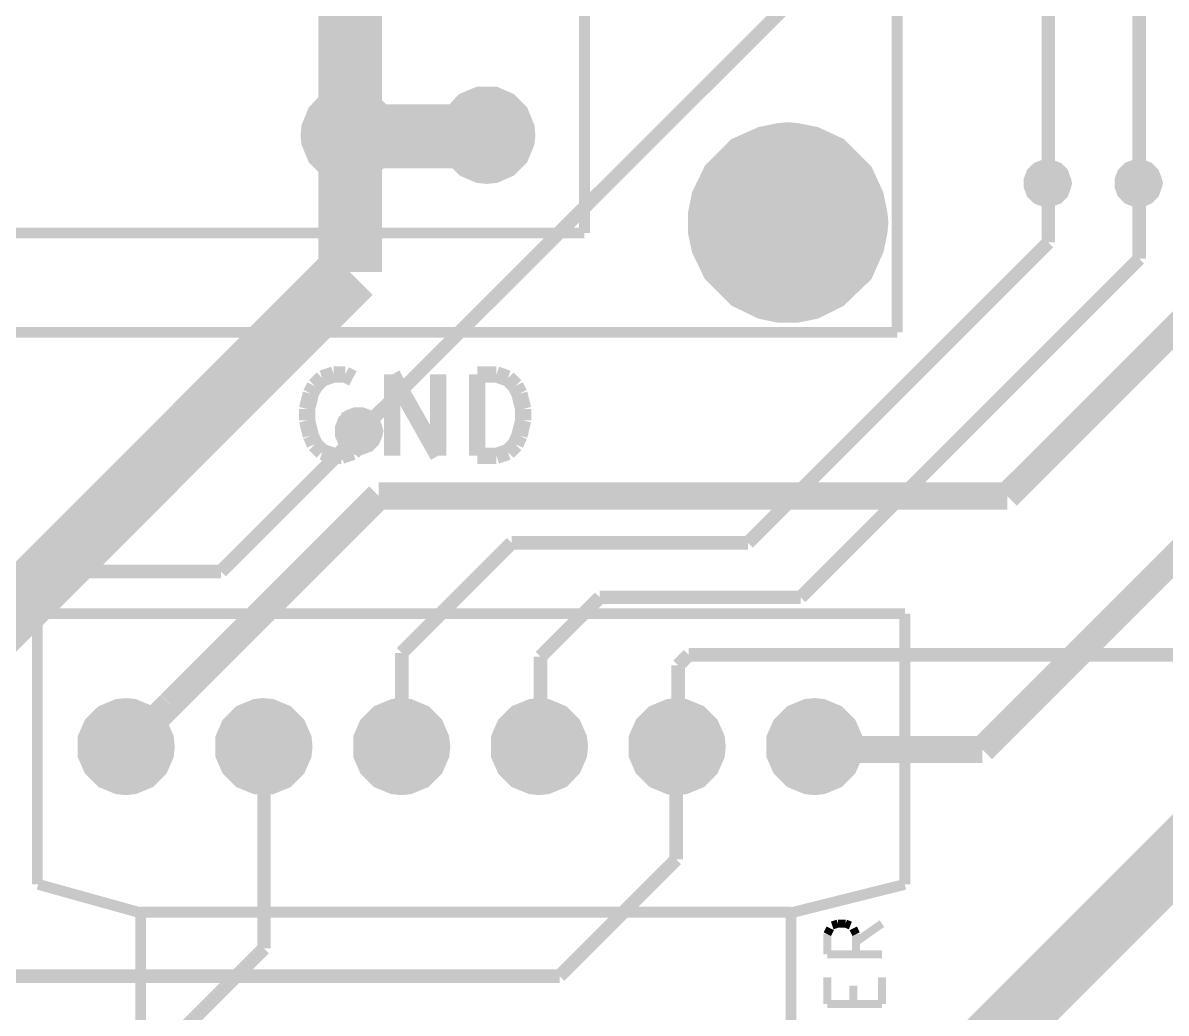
# Model space of a CAD drawing. Header units: millimetres. Extents: x 10 to 287, y 10 to 200.
# Drawn here: x 93.34 to 114.43, y 78.41 to 96.67 of the extents above; entities that cross this region are included whole.
import ezdxf

# ---------------------------------------------------------------- set-up
doc = ezdxf.new("R2010")
doc.units = ezdxf.units.MM
doc.layers.add('H', color=7, linetype='Continuous')
doc.layers.add('P', color=7, linetype='Continuous')

msp = doc.modelspace()

# ---------------------------------------------------------------- hatches: boundary and pattern name
at = {"layer": 'H', "linetype": 'Continuous'}
for points in [[(99.378, 93.768), (99.201, 93.768), (98.901, 93.909), (98.672, 94.121), (98.548, 94.421), (98.531, 94.597), (98.548, 94.756), (98.672, 95.056), (98.901, 95.285), (99.201, 95.409), (99.36, 95.426), (99.536, 95.409), (99.836, 95.285), (100.065, 95.056), (100.189, 94.756), (100.189, 94.597), (100.189, 94.421), (100.065, 94.121), (99.836, 93.909), (99.536, 93.768), (99.378, 93.768)], [(99.378, 93.768), (99.201, 93.768), (98.901, 93.909), (98.672, 94.121), (98.548, 94.421), (98.531, 94.597), (98.548, 94.756), (98.672, 95.056), (98.901, 95.285), (99.201, 95.409), (99.36, 95.426), (99.536, 95.409), (99.836, 95.285), (100.065, 95.056), (100.189, 94.756), (100.189, 94.597), (100.189, 94.421), (100.065, 94.121), (99.836, 93.909), (99.536, 93.768), (99.378, 93.768)], [(101.918, 93.768), (101.741, 93.768), (101.441, 93.909), (101.212, 94.121), (101.088, 94.421), (101.071, 94.597), (101.088, 94.756), (101.212, 95.056), (101.441, 95.285), (101.741, 95.409), (101.9, 95.426), (102.076, 95.409), (102.376, 95.285), (102.605, 95.056), (102.729, 94.756), (102.729, 94.597), (102.729, 94.421), (102.605, 94.121), (102.376, 93.909), (102.076, 93.768), (101.918, 93.768)], [(101.918, 93.768), (101.741, 93.768), (101.441, 93.909), (101.212, 94.121), (101.088, 94.421), (101.071, 94.597), (101.088, 94.756), (101.212, 95.056), (101.441, 95.285), (101.741, 95.409), (101.9, 95.426), (102.076, 95.409), (102.376, 95.285), (102.605, 95.056), (102.729, 94.756), (102.729, 94.597), (102.729, 94.421), (102.605, 94.121), (102.376, 93.909), (102.076, 93.768), (101.918, 93.768)], [(99.378, 94.121), (99.272, 94.121), (99.095, 94.192), (98.972, 94.333), (98.901, 94.492), (98.884, 94.597), (98.901, 94.686), (98.972, 94.862), (99.095, 94.985), (99.272, 95.074), (99.378, 95.074), (99.466, 95.074), (99.642, 94.985), (99.766, 94.862), (99.836, 94.686), (99.854, 94.597), (99.836, 94.492), (99.766, 94.333), (99.642, 94.192), (99.466, 94.121), (99.378, 94.121)], [(99.378, 94.121), (99.272, 94.121), (99.095, 94.192), (98.972, 94.333), (98.901, 94.492), (98.884, 94.597), (98.901, 94.686), (98.972, 94.862), (99.095, 94.985), (99.272, 95.074), (99.378, 95.074), (99.466, 95.074), (99.642, 94.985), (99.766, 94.862), (99.836, 94.686), (99.854, 94.597), (99.836, 94.492), (99.766, 94.333), (99.642, 94.192), (99.466, 94.121), (99.378, 94.121)], [(101.918, 94.121), (101.812, 94.121), (101.635, 94.192), (101.512, 94.333), (101.441, 94.492), (101.424, 94.597), (101.441, 94.686), (101.512, 94.862), (101.635, 94.985), (101.812, 95.074), (101.918, 95.074), (102.006, 95.074), (102.182, 94.985), (102.306, 94.862), (102.376, 94.686), (102.394, 94.597), (102.376, 94.492), (102.306, 94.333), (102.182, 94.192), (102.006, 94.121), (101.918, 94.121)], [(101.918, 94.121), (101.812, 94.121), (101.635, 94.192), (101.512, 94.333), (101.441, 94.492), (101.424, 94.597), (101.441, 94.686), (101.512, 94.862), (101.635, 94.985), (101.812, 95.074), (101.918, 95.074), (102.006, 95.074), (102.182, 94.985), (102.306, 94.862), (102.376, 94.686), (102.394, 94.597), (102.376, 94.492), (102.306, 94.333), (102.182, 94.192), (102.006, 94.121), (101.918, 94.121)], [(107.456, 91.193), (107.28, 91.211), (106.927, 91.281), (106.451, 91.493), (105.974, 91.987), (105.745, 92.445), (105.675, 92.798), (105.675, 92.975), (105.675, 93.169), (105.745, 93.504), (105.974, 93.98), (106.451, 94.456), (106.927, 94.686), (107.28, 94.756), (107.456, 94.756), (107.633, 94.756), (107.985, 94.686), (108.462, 94.456), (108.938, 93.98), (109.167, 93.504), (109.238, 93.169), (109.238, 92.975), (109.238, 92.798), (109.167, 92.445), (108.938, 91.987), (108.462, 91.493), (107.985, 91.281), (107.65, 91.211), (107.456, 91.193)], [(107.456, 91.193), (107.28, 91.211), (106.927, 91.281), (106.451, 91.493), (105.974, 91.987), (105.745, 92.445), (105.675, 92.798), (105.675, 92.975), (105.675, 93.169), (105.745, 93.504), (105.974, 93.98), (106.451, 94.456), (106.927, 94.686), (107.28, 94.756), (107.456, 94.756), (107.633, 94.756), (107.985, 94.686), (108.462, 94.456), (108.938, 93.98), (109.167, 93.504), (109.238, 93.169), (109.238, 92.975), (109.238, 92.798), (109.167, 92.445), (108.938, 91.987), (108.462, 91.493), (107.985, 91.281), (107.65, 91.211), (107.456, 91.193)], [(107.456, 91.405), (107.139, 91.422), (106.574, 91.652), (106.151, 92.093), (105.904, 92.657), (105.886, 92.975), (105.904, 93.31), (106.151, 93.857), (106.574, 94.298), (107.139, 94.544), (107.456, 94.562), (107.774, 94.544), (108.356, 94.298), (108.779, 93.857), (109.008, 93.31), (109.026, 92.975), (109.008, 92.657), (108.779, 92.093), (108.356, 91.652), (107.774, 91.422), (107.456, 91.405)], [(107.456, 91.405), (107.139, 91.422), (106.574, 91.652), (106.151, 92.093), (105.904, 92.657), (105.886, 92.975), (105.904, 93.31), (106.151, 93.857), (106.574, 94.298), (107.139, 94.544), (107.456, 94.562), (107.774, 94.544), (108.356, 94.298), (108.779, 93.857), (109.008, 93.31), (109.026, 92.975), (109.008, 92.657), (108.779, 92.093), (108.356, 91.652), (107.774, 91.422), (107.456, 91.405)], [(112.254, 93.327), (112.166, 93.327), (112.025, 93.398), (111.936, 93.486), (111.866, 93.627), (111.866, 93.698), (111.866, 93.786), (111.936, 93.927), (112.025, 94.015), (112.166, 94.086), (112.254, 94.086), (112.324, 94.086), (112.448, 94.015), (112.554, 93.927), (112.624, 93.786), (112.624, 93.698), (112.624, 93.627), (112.554, 93.486), (112.448, 93.398), (112.324, 93.327), (112.254, 93.327)], [(112.254, 93.327), (112.166, 93.327), (112.025, 93.398), (111.936, 93.486), (111.866, 93.627), (111.866, 93.698), (111.866, 93.786), (111.936, 93.927), (112.025, 94.015), (112.166, 94.086), (112.254, 94.086), (112.324, 94.086), (112.448, 94.015), (112.554, 93.927), (112.624, 93.786), (112.624, 93.698), (112.624, 93.627), (112.554, 93.486), (112.448, 93.398), (112.324, 93.327), (112.254, 93.327)], [(113.93, 93.327), (113.841, 93.327), (113.7, 93.398), (113.612, 93.486), (113.559, 93.627), (113.542, 93.698), (113.559, 93.786), (113.612, 93.927), (113.7, 94.015), (113.841, 94.086), (113.93, 94.086), (114, 94.086), (114.141, 94.015), (114.229, 93.927), (114.3, 93.786), (114.3, 93.698), (114.3, 93.627), (114.229, 93.486), (114.141, 93.398), (114, 93.327), (113.93, 93.327)], [(113.93, 93.327), (113.841, 93.327), (113.7, 93.398), (113.612, 93.486), (113.559, 93.627), (113.542, 93.698), (113.559, 93.786), (113.612, 93.927), (113.7, 94.015), (113.841, 94.086), (113.93, 94.086), (114, 94.086), (114.141, 94.015), (114.229, 93.927), (114.3, 93.786), (114.3, 93.698), (114.3, 93.627), (114.229, 93.486), (114.141, 93.398), (114, 93.327), (113.93, 93.327)], [(112.254, 93.486), (112.201, 93.486), (112.113, 93.521), (112.06, 93.574), (112.025, 93.663), (112.007, 93.698), (112.025, 93.751), (112.06, 93.839), (112.113, 93.892), (112.201, 93.927), (112.254, 93.927), (112.289, 93.927), (112.377, 93.892), (112.448, 93.839), (112.466, 93.751), (112.466, 93.698), (112.466, 93.663), (112.448, 93.574), (112.377, 93.521), (112.289, 93.486), (112.254, 93.486)], [(112.254, 93.486), (112.201, 93.486), (112.113, 93.521), (112.06, 93.574), (112.025, 93.663), (112.007, 93.698), (112.025, 93.751), (112.06, 93.839), (112.113, 93.892), (112.201, 93.927), (112.254, 93.927), (112.289, 93.927), (112.377, 93.892), (112.448, 93.839), (112.466, 93.751), (112.466, 93.698), (112.466, 93.663), (112.448, 93.574), (112.377, 93.521), (112.289, 93.486), (112.254, 93.486)], [(113.93, 93.486), (113.877, 93.486), (113.788, 93.521), (113.736, 93.574), (113.7, 93.663), (113.683, 93.698), (113.7, 93.751), (113.736, 93.839), (113.788, 93.892), (113.877, 93.927), (113.93, 93.927), (113.965, 93.927), (114.053, 93.892), (114.106, 93.839), (114.141, 93.751), (114.141, 93.698), (114.141, 93.663), (114.106, 93.574), (114.053, 93.521), (113.965, 93.486), (113.93, 93.486)], [(113.93, 93.486), (113.877, 93.486), (113.788, 93.521), (113.736, 93.574), (113.7, 93.663), (113.683, 93.698), (113.7, 93.751), (113.736, 93.839), (113.788, 93.892), (113.877, 93.927), (113.93, 93.927), (113.965, 93.927), (114.053, 93.892), (114.106, 93.839), (114.141, 93.751), (114.141, 93.698), (114.141, 93.663), (114.106, 93.574), (114.053, 93.521), (113.965, 93.486), (113.93, 93.486)], [(99.554, 88.759), (99.466, 88.759), (99.325, 88.812), (99.236, 88.918), (99.166, 89.059), (99.166, 89.129), (99.166, 89.218), (99.236, 89.341), (99.325, 89.447), (99.466, 89.517), (99.554, 89.517), (99.624, 89.517), (99.748, 89.447), (99.854, 89.341), (99.924, 89.218), (99.924, 89.129), (99.924, 89.059), (99.854, 88.918), (99.748, 88.812), (99.624, 88.759), (99.554, 88.759)], [(99.554, 88.759), (99.466, 88.759), (99.325, 88.812), (99.236, 88.918), (99.166, 89.059), (99.166, 89.129), (99.166, 89.218), (99.236, 89.341), (99.325, 89.447), (99.466, 89.517), (99.554, 89.517), (99.624, 89.517), (99.748, 89.447), (99.854, 89.341), (99.924, 89.218), (99.924, 89.129), (99.924, 89.059), (99.854, 88.918), (99.748, 88.812), (99.624, 88.759), (99.554, 88.759)], [(99.554, 88.9), (99.501, 88.9), (99.413, 88.935), (99.36, 89.006), (99.325, 89.094), (99.307, 89.129), (99.325, 89.182), (99.36, 89.253), (99.413, 89.323), (99.501, 89.359), (99.589, 89.359), (99.677, 89.323), (99.748, 89.253), (99.766, 89.182), (99.766, 89.129), (99.766, 89.076), (99.748, 89.006), (99.677, 88.935), (99.589, 88.9), (99.554, 88.9)], [(99.554, 88.9), (99.501, 88.9), (99.413, 88.935), (99.36, 89.006), (99.325, 89.094), (99.307, 89.129), (99.325, 89.182), (99.36, 89.253), (99.413, 89.323), (99.501, 89.359), (99.589, 89.359), (99.677, 89.323), (99.748, 89.253), (99.766, 89.182), (99.766, 89.129), (99.766, 89.076), (99.748, 89.006), (99.677, 88.935), (99.589, 88.9), (99.554, 88.9)], [(95.25, 82.479), (95.074, 82.497), (94.791, 82.621), (94.562, 82.85), (94.439, 83.15), (94.421, 83.326), (94.439, 83.485), (94.562, 83.785), (94.791, 84.014), (95.074, 84.138), (95.25, 84.155), (95.426, 84.138), (95.709, 84.014), (95.938, 83.785), (96.061, 83.485), (96.079, 83.326), (96.061, 83.15), (95.938, 82.85), (95.709, 82.621), (95.426, 82.497), (95.25, 82.479)], [(95.25, 82.479), (95.074, 82.497), (94.791, 82.621), (94.562, 82.85), (94.439, 83.15), (94.421, 83.326), (94.439, 83.485), (94.562, 83.785), (94.791, 84.014), (95.074, 84.138), (95.25, 84.155), (95.426, 84.138), (95.709, 84.014), (95.938, 83.785), (96.061, 83.485), (96.079, 83.326), (96.061, 83.15), (95.938, 82.85), (95.709, 82.621), (95.426, 82.497), (95.25, 82.479)], [(97.79, 82.479), (97.631, 82.497), (97.331, 82.621), (97.102, 82.85), (96.979, 83.15), (96.961, 83.326), (96.979, 83.485), (97.102, 83.785), (97.331, 84.014), (97.614, 84.138), (97.79, 84.155), (97.966, 84.138), (98.249, 84.014), (98.478, 83.785), (98.601, 83.485), (98.619, 83.326), (98.601, 83.15), (98.478, 82.85), (98.249, 82.621), (97.966, 82.497), (97.79, 82.479)], [(97.79, 82.479), (97.631, 82.497), (97.331, 82.621), (97.102, 82.85), (96.979, 83.15), (96.961, 83.326), (96.979, 83.485), (97.102, 83.785), (97.331, 84.014), (97.614, 84.138), (97.79, 84.155), (97.966, 84.138), (98.249, 84.014), (98.478, 83.785), (98.601, 83.485), (98.619, 83.326), (98.601, 83.15), (98.478, 82.85), (98.249, 82.621), (97.966, 82.497), (97.79, 82.479)], [(100.33, 82.479), (100.171, 82.497), (99.854, 82.621), (99.642, 82.85), (99.519, 83.15), (99.501, 83.326), (99.519, 83.485), (99.642, 83.785), (99.854, 84.014), (100.154, 84.138), (100.33, 84.155), (100.506, 84.138), (100.806, 84.014), (101.018, 83.785), (101.141, 83.485), (101.159, 83.326), (101.141, 83.15), (101.018, 82.85), (100.806, 82.621), (100.506, 82.497), (100.33, 82.479)], [(100.33, 82.479), (100.171, 82.497), (99.854, 82.621), (99.642, 82.85), (99.519, 83.15), (99.501, 83.326), (99.519, 83.485), (99.642, 83.785), (99.854, 84.014), (100.154, 84.138), (100.33, 84.155), (100.506, 84.138), (100.806, 84.014), (101.018, 83.785), (101.141, 83.485), (101.159, 83.326), (101.141, 83.15), (101.018, 82.85), (100.806, 82.621), (100.506, 82.497), (100.33, 82.479)], [(102.87, 82.479), (102.711, 82.497), (102.394, 82.621), (102.182, 82.85), (102.059, 83.15), (102.041, 83.326), (102.059, 83.485), (102.182, 83.785), (102.394, 84.014), (102.694, 84.138), (102.87, 84.155), (103.029, 84.138), (103.346, 84.014), (103.558, 83.785), (103.681, 83.485), (103.699, 83.326), (103.681, 83.15), (103.558, 82.85), (103.346, 82.621), (103.046, 82.497), (102.87, 82.479)], [(102.87, 82.479), (102.711, 82.497), (102.394, 82.621), (102.182, 82.85), (102.059, 83.15), (102.041, 83.326), (102.059, 83.485), (102.182, 83.785), (102.394, 84.014), (102.694, 84.138), (102.87, 84.155), (103.029, 84.138), (103.346, 84.014), (103.558, 83.785), (103.681, 83.485), (103.699, 83.326), (103.681, 83.15), (103.558, 82.85), (103.346, 82.621), (103.046, 82.497), (102.87, 82.479)], [(105.41, 82.479), (105.234, 82.497), (104.951, 82.621), (104.722, 82.85), (104.599, 83.15), (104.581, 83.326), (104.599, 83.485), (104.722, 83.785), (104.951, 84.014), (105.234, 84.138), (105.41, 84.155), (105.569, 84.138), (105.886, 84.014), (106.098, 83.785), (106.221, 83.485), (106.239, 83.326), (106.221, 83.15), (106.098, 82.85), (105.886, 82.621), (105.586, 82.497), (105.41, 82.479)], [(105.41, 82.479), (105.234, 82.497), (104.951, 82.621), (104.722, 82.85), (104.599, 83.15), (104.581, 83.326), (104.599, 83.485), (104.722, 83.785), (104.951, 84.014), (105.234, 84.138), (105.41, 84.155), (105.569, 84.138), (105.886, 84.014), (106.098, 83.785), (106.221, 83.485), (106.239, 83.326), (106.221, 83.15), (106.098, 82.85), (105.886, 82.621), (105.586, 82.497), (105.41, 82.479)], [(107.95, 82.479), (107.774, 82.497), (107.491, 82.621), (107.262, 82.85), (107.139, 83.15), (107.121, 83.326), (107.139, 83.485), (107.262, 83.785), (107.491, 84.014), (107.774, 84.138), (107.95, 84.155), (108.126, 84.138), (108.409, 84.014), (108.638, 83.785), (108.761, 83.485), (108.779, 83.326), (108.761, 83.15), (108.638, 82.85), (108.409, 82.621), (108.126, 82.497), (107.95, 82.479)], [(107.95, 82.479), (107.774, 82.497), (107.491, 82.621), (107.262, 82.85), (107.139, 83.15), (107.121, 83.326), (107.139, 83.485), (107.262, 83.785), (107.491, 84.014), (107.774, 84.138), (107.95, 84.155), (108.126, 84.138), (108.409, 84.014), (108.638, 83.785), (108.761, 83.485), (108.779, 83.326), (108.761, 83.15), (108.638, 82.85), (108.409, 82.621), (108.126, 82.497), (107.95, 82.479)], [(95.25, 82.832), (95.144, 82.85), (94.985, 82.92), (94.844, 83.044), (94.774, 83.22), (94.774, 83.326), (94.774, 83.414), (94.844, 83.591), (94.985, 83.714), (95.144, 83.785), (95.25, 83.802), (95.338, 83.785), (95.515, 83.714), (95.656, 83.591), (95.726, 83.414), (95.726, 83.326), (95.726, 83.22), (95.656, 83.044), (95.515, 82.92), (95.338, 82.85), (95.25, 82.832)], [(95.25, 82.832), (95.144, 82.85), (94.985, 82.92), (94.844, 83.044), (94.774, 83.22), (94.774, 83.326), (94.774, 83.414), (94.844, 83.591), (94.985, 83.714), (95.144, 83.785), (95.25, 83.802), (95.338, 83.785), (95.515, 83.714), (95.656, 83.591), (95.726, 83.414), (95.726, 83.326), (95.726, 83.22), (95.656, 83.044), (95.515, 82.92), (95.338, 82.85), (95.25, 82.832)], [(97.79, 82.832), (97.684, 82.85), (97.525, 82.92), (97.384, 83.044), (97.314, 83.22), (97.314, 83.326), (97.314, 83.414), (97.384, 83.591), (97.525, 83.714), (97.684, 83.785), (97.79, 83.802), (97.896, 83.785), (98.055, 83.714), (98.178, 83.591), (98.266, 83.414), (98.266, 83.326), (98.266, 83.22), (98.178, 83.044), (98.055, 82.92), (97.896, 82.85), (97.79, 82.832)], [(97.79, 82.832), (97.684, 82.85), (97.525, 82.92), (97.384, 83.044), (97.314, 83.22), (97.314, 83.326), (97.314, 83.414), (97.384, 83.591), (97.525, 83.714), (97.684, 83.785), (97.79, 83.802), (97.896, 83.785), (98.055, 83.714), (98.178, 83.591), (98.266, 83.414), (98.266, 83.326), (98.266, 83.22), (98.178, 83.044), (98.055, 82.92), (97.896, 82.85), (97.79, 82.832)], [(100.33, 82.832), (100.224, 82.85), (100.065, 82.92), (99.924, 83.044), (99.854, 83.22), (99.854, 83.326), (99.854, 83.414), (99.924, 83.591), (100.065, 83.714), (100.224, 83.785), (100.33, 83.802), (100.436, 83.785), (100.595, 83.714), (100.718, 83.591), (100.806, 83.414), (100.806, 83.326), (100.806, 83.22), (100.718, 83.044), (100.595, 82.92), (100.436, 82.85), (100.33, 82.832)], [(100.33, 82.832), (100.224, 82.85), (100.065, 82.92), (99.924, 83.044), (99.854, 83.22), (99.854, 83.326), (99.854, 83.414), (99.924, 83.591), (100.065, 83.714), (100.224, 83.785), (100.33, 83.802), (100.436, 83.785), (100.595, 83.714), (100.718, 83.591), (100.806, 83.414), (100.806, 83.326), (100.806, 83.22), (100.718, 83.044), (100.595, 82.92), (100.436, 82.85), (100.33, 82.832)], [(102.87, 82.832), (102.764, 82.85), (102.605, 82.92), (102.464, 83.044), (102.394, 83.22), (102.394, 83.326), (102.394, 83.414), (102.464, 83.591), (102.605, 83.714), (102.764, 83.785), (102.87, 83.802), (102.976, 83.785), (103.135, 83.714), (103.276, 83.591), (103.346, 83.414), (103.346, 83.326), (103.346, 83.22), (103.276, 83.044), (103.135, 82.92), (102.976, 82.85), (102.87, 82.832)], [(102.87, 82.832), (102.764, 82.85), (102.605, 82.92), (102.464, 83.044), (102.394, 83.22), (102.394, 83.326), (102.394, 83.414), (102.464, 83.591), (102.605, 83.714), (102.764, 83.785), (102.87, 83.802), (102.976, 83.785), (103.135, 83.714), (103.276, 83.591), (103.346, 83.414), (103.346, 83.326), (103.346, 83.22), (103.276, 83.044), (103.135, 82.92), (102.976, 82.85), (102.87, 82.832)], [(105.41, 82.832), (105.304, 82.85), (105.145, 82.92), (105.004, 83.044), (104.934, 83.22), (104.934, 83.326), (104.934, 83.414), (105.004, 83.591), (105.145, 83.714), (105.304, 83.785), (105.41, 83.802), (105.498, 83.785), (105.675, 83.714), (105.816, 83.591), (105.886, 83.414), (105.886, 83.326), (105.886, 83.22), (105.816, 83.044), (105.675, 82.92), (105.498, 82.85), (105.41, 82.832)], [(105.41, 82.832), (105.304, 82.85), (105.145, 82.92), (105.004, 83.044), (104.934, 83.22), (104.934, 83.326), (104.934, 83.414), (105.004, 83.591), (105.145, 83.714), (105.304, 83.785), (105.41, 83.802), (105.498, 83.785), (105.675, 83.714), (105.816, 83.591), (105.886, 83.414), (105.886, 83.326), (105.886, 83.22), (105.816, 83.044), (105.675, 82.92), (105.498, 82.85), (105.41, 82.832)], [(107.95, 82.832), (107.844, 82.85), (107.685, 82.92), (107.544, 83.044), (107.474, 83.22), (107.474, 83.326), (107.474, 83.414), (107.544, 83.591), (107.685, 83.714), (107.844, 83.785), (107.95, 83.802), (108.038, 83.785), (108.215, 83.714), (108.356, 83.591), (108.426, 83.414), (108.426, 83.326), (108.426, 83.22), (108.356, 83.044), (108.215, 82.92), (108.038, 82.85), (107.95, 82.832)], [(107.95, 82.832), (107.844, 82.85), (107.685, 82.92), (107.544, 83.044), (107.474, 83.22), (107.474, 83.326), (107.474, 83.414), (107.544, 83.591), (107.685, 83.714), (107.844, 83.785), (107.95, 83.802), (108.038, 83.785), (108.215, 83.714), (108.356, 83.591), (108.426, 83.414), (108.426, 83.326), (108.426, 83.22), (108.356, 83.044), (108.215, 82.92), (108.038, 82.85), (107.95, 82.832)]]:
    msp.add_hatch(color=256, dxfattribs=at).paths.add_polyline_path(points)

# ---------------------------------------------------------------- linework, layer by layer
at = {"layer": 'P'}
for points, const_width in [([(109.467, 118.269), (109.467, 90.964)], 0.2), ([(109.467, 118.269), (109.467, 90.964)], 0.2), ([(112.254, 117.069), (112.254, 93.698)], 0.25), ([(112.254, 117.069), (112.254, 93.698)], 0.25), ([(113.93, 117.069), (113.93, 93.698)], 0.25), ([(113.93, 117.069), (113.93, 93.698)], 0.25), ([(103.699, 92.798), (103.699, 114.9)], 0.2), ([(103.699, 92.798), (103.699, 114.9)], 0.2), ([(103.699, 92.798), (103.699, 114.9)], 0.2), ([(103.699, 92.798), (103.699, 114.9)], 0.2), ([(103.699, 92.798), (103.699, 114.9)], 0.2), ([(103.699, 92.798), (103.699, 114.9)], 0.2), ([(99.378, 95.709), (99.378, 105.886)], 1.177), ([(99.378, 95.709), (99.378, 105.886)], 1.177), ([(99.554, 89.129), (110.225, 99.783)], 0.25), ([(99.554, 89.129), (110.225, 99.783)], 0.25), ([(99.378, 94.58), (99.378, 95.709)], 1.177), ([(99.378, 94.58), (99.378, 95.709)], 1.177), ([(100.189, 94.597), (100.171, 94.774), (100.048, 95.074), (99.818, 95.303), (99.536, 95.426), (99.36, 95.426), (99.183, 95.426), (98.884, 95.303), (98.672, 95.074), (98.548, 94.774), (98.531, 94.597), (98.548, 94.439), (98.672, 94.139), (98.901, 93.909), (99.183, 93.786), (99.36, 93.768), (99.536, 93.786), (99.818, 93.909), (100.048, 94.139), (100.171, 94.439), (100.189, 94.597), (100.189, 94.597)], 0.132), ([(100.189, 94.597), (100.171, 94.774), (100.048, 95.074), (99.818, 95.303), (99.536, 95.426), (99.36, 95.426), (99.183, 95.426), (98.884, 95.303), (98.672, 95.074), (98.548, 94.774), (98.531, 94.597), (98.548, 94.439), (98.672, 94.139), (98.901, 93.909), (99.183, 93.786), (99.36, 93.768), (99.536, 93.786), (99.818, 93.909), (100.048, 94.139), (100.171, 94.439), (100.189, 94.597), (100.189, 94.597)], 0.132), ([(102.729, 94.597), (102.711, 94.774), (102.588, 95.074), (102.358, 95.303), (102.076, 95.426), (101.9, 95.426), (101.723, 95.426), (101.424, 95.303), (101.212, 95.074), (101.088, 94.774), (101.071, 94.597), (101.088, 94.439), (101.212, 94.139), (101.441, 93.909), (101.723, 93.786), (101.9, 93.768), (102.076, 93.786), (102.358, 93.909), (102.588, 94.139), (102.711, 94.439), (102.729, 94.597), (102.729, 94.597)], 0.132), ([(102.729, 94.597), (102.711, 94.774), (102.588, 95.074), (102.358, 95.303), (102.076, 95.426), (101.9, 95.426), (101.723, 95.426), (101.424, 95.303), (101.212, 95.074), (101.088, 94.774), (101.071, 94.597), (101.088, 94.439), (101.212, 94.139), (101.441, 93.909), (101.723, 93.786), (101.9, 93.768), (102.076, 93.786), (102.358, 93.909), (102.588, 94.139), (102.711, 94.439), (102.729, 94.597), (102.729, 94.597)], 0.132), ([(99.378, 94.58), (101.918, 94.58)], 1.177), ([(99.378, 94.58), (99.378, 92.075)], 1.177), ([(99.378, 94.58), (101.918, 94.58)], 1.177), ([(99.378, 94.58), (99.378, 92.075)], 1.177), ([(99.836, 94.597), (99.836, 94.703), (99.766, 94.88), (99.624, 95.003), (99.466, 95.074), (99.36, 95.074), (99.272, 95.074), (99.095, 95.003), (98.954, 94.88), (98.884, 94.703), (98.884, 94.597), (98.884, 94.509), (98.954, 94.333), (99.095, 94.209), (99.272, 94.139), (99.36, 94.121), (99.466, 94.139), (99.624, 94.209), (99.766, 94.333), (99.836, 94.509), (99.836, 94.597), (99.836, 94.597)], 0.132), ([(99.836, 94.597), (99.836, 94.703), (99.766, 94.88), (99.624, 95.003), (99.466, 95.074), (99.36, 95.074), (99.272, 95.074), (99.095, 95.003), (98.954, 94.88), (98.884, 94.703), (98.884, 94.597), (98.884, 94.509), (98.954, 94.333), (99.095, 94.209), (99.272, 94.139), (99.36, 94.121), (99.466, 94.139), (99.624, 94.209), (99.766, 94.333), (99.836, 94.509), (99.836, 94.597), (99.836, 94.597)], 0.132), ([(102.376, 94.597), (102.376, 94.703), (102.306, 94.88), (102.164, 95.003), (102.006, 95.074), (101.9, 95.074), (101.812, 95.074), (101.635, 95.003), (101.494, 94.88), (101.424, 94.703), (101.424, 94.597), (101.424, 94.509), (101.494, 94.333), (101.635, 94.209), (101.812, 94.139), (101.9, 94.121), (102.006, 94.139), (102.164, 94.209), (102.306, 94.333), (102.376, 94.509), (102.376, 94.597), (102.376, 94.597)], 0.132), ([(102.376, 94.597), (102.376, 94.703), (102.306, 94.88), (102.164, 95.003), (102.006, 95.074), (101.9, 95.074), (101.812, 95.074), (101.635, 95.003), (101.494, 94.88), (101.424, 94.703), (101.424, 94.597), (101.424, 94.509), (101.494, 94.333), (101.635, 94.209), (101.812, 94.139), (101.9, 94.121), (102.006, 94.139), (102.164, 94.209), (102.306, 94.333), (102.376, 94.509), (102.376, 94.597), (102.376, 94.597)], 0.132), ([(109.238, 92.992), (109.22, 93.169), (109.149, 93.521), (108.938, 93.98), (108.444, 94.474), (107.985, 94.686), (107.633, 94.756), (107.456, 94.774), (107.262, 94.756), (106.927, 94.686), (106.451, 94.474), (105.974, 93.998), (105.745, 93.521), (105.675, 93.169), (105.675, 92.992), (105.675, 92.798), (105.745, 92.463), (105.974, 91.987), (106.451, 91.511), (106.927, 91.281), (107.262, 91.211), (107.456, 91.211), (107.633, 91.211), (107.985, 91.281), (108.444, 91.511), (108.938, 91.987), (109.149, 92.463), (109.22, 92.798), (109.238, 92.992), (109.238, 92.992)], 0.132), ([(109.238, 92.992), (109.22, 93.169), (109.149, 93.521), (108.938, 93.98), (108.444, 94.474), (107.985, 94.686), (107.633, 94.756), (107.456, 94.774), (107.262, 94.756), (106.927, 94.686), (106.451, 94.474), (105.974, 93.998), (105.745, 93.521), (105.675, 93.169), (105.675, 92.992), (105.675, 92.798), (105.745, 92.463), (105.974, 91.987), (106.451, 91.511), (106.927, 91.281), (107.262, 91.211), (107.456, 91.211), (107.633, 91.211), (107.985, 91.281), (108.444, 91.511), (108.938, 91.987), (109.149, 92.463), (109.22, 92.798), (109.238, 92.992), (109.238, 92.992)], 0.132), ([(109.026, 92.992), (109.008, 93.31), (108.761, 93.874), (108.338, 94.298), (107.774, 94.544), (107.456, 94.562), (107.121, 94.544), (106.557, 94.298), (106.133, 93.874), (105.886, 93.31), (105.869, 92.992), (105.886, 92.657), (106.133, 92.093), (106.557, 91.669), (107.121, 91.422), (107.456, 91.405), (107.774, 91.422), (108.338, 91.669), (108.761, 92.093), (109.008, 92.657), (109.026, 92.992), (109.026, 92.992)], 0.132), ([(109.026, 92.992), (109.008, 93.31), (108.761, 93.874), (108.338, 94.298), (107.774, 94.544), (107.456, 94.562), (107.121, 94.544), (106.557, 94.298), (106.133, 93.874), (105.886, 93.31), (105.869, 92.992), (105.886, 92.657), (106.133, 92.093), (106.557, 91.669), (107.121, 91.422), (107.456, 91.405), (107.774, 91.422), (108.338, 91.669), (108.761, 92.093), (109.008, 92.657), (109.026, 92.992), (109.026, 92.992)], 0.132), ([(112.624, 93.715), (112.607, 93.786), (112.554, 93.927), (112.448, 94.033), (112.307, 94.086), (112.236, 94.086), (112.166, 94.086), (112.025, 94.033), (111.919, 93.927), (111.866, 93.786), (111.866, 93.715), (111.866, 93.645), (111.919, 93.504), (112.025, 93.398), (112.166, 93.345), (112.236, 93.327), (112.307, 93.345), (112.448, 93.398), (112.554, 93.504), (112.607, 93.645), (112.624, 93.715), (112.624, 93.715)], 0.132), ([(112.624, 93.715), (112.607, 93.786), (112.554, 93.927), (112.448, 94.033), (112.307, 94.086), (112.236, 94.086), (112.166, 94.086), (112.025, 94.033), (111.919, 93.927), (111.866, 93.786), (111.866, 93.715), (111.866, 93.645), (111.919, 93.504), (112.025, 93.398), (112.166, 93.345), (112.236, 93.327), (112.307, 93.345), (112.448, 93.398), (112.554, 93.504), (112.607, 93.645), (112.624, 93.715), (112.624, 93.715)], 0.132), ([(114.3, 93.715), (114.282, 93.786), (114.229, 93.927), (114.124, 94.033), (114, 94.086), (113.912, 94.086), (113.841, 94.086), (113.7, 94.033), (113.594, 93.927), (113.542, 93.786), (113.542, 93.715), (113.542, 93.645), (113.594, 93.504), (113.7, 93.398), (113.841, 93.345), (113.912, 93.327), (114, 93.345), (114.124, 93.398), (114.229, 93.504), (114.282, 93.645), (114.3, 93.715), (114.3, 93.715)], 0.132), ([(114.3, 93.715), (114.282, 93.786), (114.229, 93.927), (114.124, 94.033), (114, 94.086), (113.912, 94.086), (113.841, 94.086), (113.7, 94.033), (113.594, 93.927), (113.542, 93.786), (113.542, 93.715), (113.542, 93.645), (113.594, 93.504), (113.7, 93.398), (113.841, 93.345), (113.912, 93.327), (114, 93.345), (114.124, 93.398), (114.229, 93.504), (114.282, 93.645), (114.3, 93.715), (114.3, 93.715)], 0.132), ([(112.466, 93.715), (112.43, 93.839), (112.377, 93.909), (112.289, 93.945), (112.183, 93.945), (112.113, 93.909), (112.042, 93.839), (112.007, 93.768), (112.007, 93.663), (112.042, 93.592), (112.113, 93.521), (112.201, 93.486), (112.289, 93.486), (112.377, 93.521), (112.43, 93.592), (112.466, 93.663), (112.466, 93.715), (112.466, 93.715)], 0.132), ([(112.466, 93.715), (112.43, 93.839), (112.377, 93.909), (112.289, 93.945), (112.183, 93.945), (112.113, 93.909), (112.042, 93.839), (112.007, 93.768), (112.007, 93.663), (112.042, 93.592), (112.113, 93.521), (112.201, 93.486), (112.289, 93.486), (112.377, 93.521), (112.43, 93.592), (112.466, 93.663), (112.466, 93.715), (112.466, 93.715)], 0.132), ([(112.254, 93.698), (112.254, 92.622)], 0.25), ([(112.254, 93.698), (112.254, 92.622)], 0.25), ([(114.141, 93.715), (114.106, 93.839), (114.035, 93.909), (113.965, 93.945), (113.859, 93.945), (113.788, 93.909), (113.718, 93.839), (113.683, 93.768), (113.683, 93.663), (113.718, 93.592), (113.788, 93.521), (113.859, 93.486), (113.965, 93.486), (114.035, 93.521), (114.106, 93.592), (114.141, 93.663), (114.141, 93.715), (114.141, 93.715)], 0.132), ([(114.141, 93.715), (114.106, 93.839), (114.035, 93.909), (113.965, 93.945), (113.859, 93.945), (113.788, 93.909), (113.718, 93.839), (113.683, 93.768), (113.683, 93.663), (113.718, 93.592), (113.788, 93.521), (113.859, 93.486), (113.965, 93.486), (114.035, 93.521), (114.106, 93.592), (114.141, 93.663), (114.141, 93.715), (114.141, 93.715)], 0.132), ([(113.93, 93.698), (113.93, 92.322)], 0.25), ([(113.93, 93.698), (113.93, 92.322)], 0.25), ([(86.942, 92.798), (103.699, 92.798)], 0.2), ([(86.942, 92.798), (103.699, 92.798)], 0.2), ([(86.942, 92.798), (103.699, 92.798)], 0.2), ([(86.942, 92.798), (103.699, 92.798)], 0.2), ([(86.942, 92.798), (103.699, 92.798)], 0.2), ([(86.942, 92.798), (103.699, 92.798)], 0.2), ([(116.064, 92.516), (111.495, 87.948)], 0.5), ([(116.064, 92.516), (111.495, 87.948)], 0.5), ([(99.378, 92.075), (87.877, 80.557)], 1.177), ([(99.378, 92.075), (87.877, 80.557)], 1.177), ([(112.254, 92.622), (106.715, 87.083)], 0.25), ([(112.254, 92.622), (106.715, 87.083)], 0.25), ([(113.93, 92.322), (107.685, 86.078)], 0.25), ([(113.93, 92.322), (107.685, 86.078)], 0.25), ([(118.604, 90.84), (111.037, 83.273)], 0.5), ([(118.604, 90.84), (111.037, 83.273)], 0.5), ([(109.467, 90.964), (81.668, 90.964)], 0.2), ([(109.467, 90.964), (81.668, 90.964)], 0.2), ([(98.866, 90.117), (98.725, 89.976)], 0.3), ([(98.866, 90.117), (98.725, 89.976)], 0.3), ([(99.078, 90.188), (98.866, 90.117)], 0.3), ([(99.078, 90.188), (98.866, 90.117)], 0.3), ([(99.289, 90.188), (99.078, 90.188)], 0.3), ([(99.289, 90.188), (99.078, 90.188)], 0.3), ([(99.43, 90.117), (99.289, 90.188)], 0.3), ([(99.43, 90.117), (99.289, 90.188)], 0.3), ([(100.154, 88.688), (100.154, 90.188)], 0.3), ([(100.154, 90.188), (101, 88.688)], 0.3), ([(100.154, 88.688), (100.154, 90.188)], 0.3), ([(100.154, 90.188), (101, 88.688)], 0.3), ([(101, 88.688), (101, 90.188)], 0.3), ([(101, 88.688), (101, 90.188)], 0.3), ([(101.723, 88.688), (101.723, 90.188)], 0.3), ([(101.723, 90.188), (102.076, 90.188)], 0.3), ([(101.723, 88.688), (101.723, 90.188)], 0.3), ([(101.723, 90.188), (102.076, 90.188)], 0.3), ([(102.076, 90.188), (102.288, 90.117)], 0.3), ([(102.076, 90.188), (102.288, 90.117)], 0.3), ([(102.288, 90.117), (102.429, 89.976)], 0.3), ([(102.288, 90.117), (102.429, 89.976)], 0.3), ([(98.725, 89.976), (98.654, 89.835)], 0.3), ([(98.725, 89.976), (98.654, 89.835)], 0.3), ([(102.429, 89.976), (102.5, 89.835)], 0.3), ([(102.429, 89.976), (102.5, 89.835)], 0.3), ([(98.654, 89.835), (98.584, 89.553)], 0.3), ([(98.654, 89.835), (98.584, 89.553)], 0.3), ([(102.5, 89.835), (102.57, 89.553)], 0.3), ([(102.5, 89.835), (102.57, 89.553)], 0.3), ([(98.584, 89.553), (98.584, 89.341)], 0.3), ([(98.584, 89.553), (98.584, 89.341)], 0.3), ([(102.57, 89.553), (102.57, 89.341)], 0.3), ([(102.57, 89.553), (102.57, 89.341)], 0.3), ([(98.584, 89.341), (98.654, 89.059)], 0.3), ([(98.584, 89.341), (98.654, 89.059)], 0.3), ([(99.501, 89.341), (99.219, 89.341)], 0.3), ([(99.501, 89.341), (99.219, 89.341)], 0.3), ([(99.924, 89.147), (99.907, 89.218), (99.854, 89.359), (99.748, 89.464), (99.607, 89.517), (99.536, 89.517), (99.466, 89.517), (99.325, 89.464), (99.219, 89.359), (99.166, 89.218), (99.166, 89.147), (99.166, 89.059), (99.219, 88.935), (99.325, 88.829), (99.466, 88.777), (99.536, 88.759), (99.607, 88.777), (99.748, 88.829), (99.854, 88.935), (99.907, 89.059), (99.924, 89.147), (99.924, 89.147)], 0.132), ([(99.924, 89.147), (99.907, 89.218), (99.854, 89.359), (99.748, 89.464), (99.607, 89.517), (99.536, 89.517), (99.466, 89.517), (99.325, 89.464), (99.219, 89.359), (99.166, 89.218), (99.166, 89.147), (99.166, 89.059), (99.219, 88.935), (99.325, 88.829), (99.466, 88.777), (99.536, 88.759), (99.607, 88.777), (99.748, 88.829), (99.854, 88.935), (99.907, 89.059), (99.924, 89.147), (99.924, 89.147)], 0.132), ([(99.766, 89.147), (99.73, 89.27), (99.677, 89.323), (99.589, 89.359), (99.483, 89.359), (99.413, 89.323), (99.342, 89.27), (99.307, 89.182), (99.307, 89.094), (99.342, 89.006), (99.413, 88.953), (99.501, 88.918), (99.589, 88.918), (99.677, 88.953), (99.73, 89.006), (99.766, 89.094), (99.766, 89.147), (99.766, 89.147)], 0.132), ([(99.766, 89.147), (99.73, 89.27), (99.677, 89.323), (99.589, 89.359), (99.483, 89.359), (99.413, 89.323), (99.342, 89.27), (99.307, 89.182), (99.307, 89.094), (99.342, 89.006), (99.413, 88.953), (99.501, 88.918), (99.589, 88.918), (99.677, 88.953), (99.73, 89.006), (99.766, 89.094), (99.766, 89.147), (99.766, 89.147)], 0.132), ([(99.501, 88.829), (99.501, 89.341)], 0.3), ([(99.501, 88.829), (99.501, 89.341)], 0.3), ([(102.57, 89.341), (102.5, 89.059)], 0.3), ([(102.57, 89.341), (102.5, 89.059)], 0.3), ([(122.29, 88.988), (107.827, 74.524)], 1.177), ([(122.29, 88.988), (107.827, 74.524)], 1.177), ([(98.654, 89.059), (98.725, 88.9)], 0.3), ([(98.654, 89.059), (98.725, 88.9)], 0.3), ([(99.166, 88.724), (99.554, 89.129)], 0.25), ([(99.166, 88.724), (99.554, 89.129)], 0.25), ([(102.5, 89.059), (102.429, 88.9)], 0.3), ([(102.5, 89.059), (102.429, 88.9)], 0.3), ([(98.725, 88.9), (98.866, 88.759)], 0.3), ([(98.725, 88.9), (98.866, 88.759)], 0.3), ([(99.43, 88.759), (99.501, 88.829)], 0.3), ([(99.43, 88.759), (99.501, 88.829)], 0.3), ([(102.429, 88.9), (102.288, 88.759)], 0.3), ([(102.429, 88.9), (102.288, 88.759)], 0.3), ([(96.996, 86.554), (99.166, 88.724)], 0.25), ([(96.996, 86.554), (99.166, 88.724)], 0.25), ([(98.866, 88.759), (99.078, 88.688)], 0.3), ([(98.866, 88.759), (99.078, 88.688)], 0.3), ([(99.078, 88.688), (99.219, 88.688)], 0.3), ([(99.078, 88.688), (99.219, 88.688)], 0.3), ([(99.219, 88.688), (99.43, 88.759)], 0.3), ([(99.219, 88.688), (99.43, 88.759)], 0.3), ([(102.076, 88.688), (101.723, 88.688)], 0.3), ([(102.076, 88.688), (101.723, 88.688)], 0.3), ([(102.288, 88.759), (102.076, 88.688)], 0.3), ([(102.288, 88.759), (102.076, 88.688)], 0.3), ([(99.907, 87.948), (96.061, 84.102)], 0.5), ([(99.907, 87.948), (96.061, 84.102)], 0.5), ([(111.495, 87.948), (99.907, 87.948)], 0.5), ([(111.495, 87.948), (99.907, 87.948)], 0.5), ([(102.358, 87.083), (100.33, 85.055)], 0.25), ([(102.358, 87.083), (100.33, 85.055)], 0.25), ([(106.715, 87.083), (102.358, 87.083)], 0.25), ([(106.715, 87.083), (102.358, 87.083)], 0.25), ([(85.99, 86.554), (96.996, 86.554)], 0.25), ([(85.99, 86.554), (96.996, 86.554)], 0.25), ([(103.981, 86.078), (102.888, 84.984)], 0.25), ([(103.981, 86.078), (102.888, 84.984)], 0.25), ([(107.685, 86.078), (103.981, 86.078)], 0.25), ([(107.685, 86.078), (103.981, 86.078)], 0.25), ([(93.61, 85.778), (109.608, 85.778)], 0.2), ([(93.61, 80.786), (93.61, 85.778)], 0.2), ([(93.61, 85.778), (109.608, 85.778)], 0.2), ([(93.61, 80.786), (93.61, 85.778)], 0.2), ([(109.608, 85.778), (109.608, 80.786)], 0.2), ([(109.608, 85.778), (109.608, 80.786)], 0.2), ([(100.33, 85.055), (100.33, 83.326)], 0.25), ([(100.33, 85.055), (100.33, 83.326)], 0.25), ([(102.888, 84.984), (102.888, 83.308)], 0.25), ([(102.888, 84.984), (102.888, 83.308)], 0.25), ([(105.428, 84.825), (105.622, 85.019)], 0.25), ([(105.428, 84.825), (105.622, 85.019)], 0.25), ([(105.622, 85.019), (115.27, 85.019)], 0.25), ([(105.622, 85.019), (115.27, 85.019)], 0.25), ([(105.428, 83.308), (105.428, 84.825)], 0.25), ([(105.428, 83.308), (105.428, 84.825)], 0.25), ([(96.061, 84.102), (95.268, 83.308)], 0.5), ([(96.061, 84.102), (95.268, 83.308)], 0.5), ([(96.079, 83.326), (96.061, 83.503), (95.938, 83.785), (95.709, 84.014), (95.409, 84.138), (95.25, 84.155), (95.074, 84.138), (94.774, 84.014), (94.544, 83.785), (94.421, 83.503), (94.421, 83.326), (94.421, 83.15), (94.544, 82.868), (94.774, 82.638), (95.074, 82.515), (95.25, 82.497), (95.409, 82.515), (95.709, 82.638), (95.938, 82.868), (96.061, 83.15), (96.079, 83.326), (96.079, 83.326)], 0.132), ([(96.079, 83.326), (96.061, 83.503), (95.938, 83.785), (95.709, 84.014), (95.409, 84.138), (95.25, 84.155), (95.074, 84.138), (94.774, 84.014), (94.544, 83.785), (94.421, 83.503), (94.421, 83.326), (94.421, 83.15), (94.544, 82.868), (94.774, 82.638), (95.074, 82.515), (95.25, 82.497), (95.409, 82.515), (95.709, 82.638), (95.938, 82.868), (96.061, 83.15), (96.079, 83.326), (96.079, 83.326)], 0.132), ([(98.619, 83.326), (98.601, 83.503), (98.478, 83.785), (98.249, 84.014), (97.949, 84.138), (97.772, 84.155), (97.614, 84.138), (97.314, 84.014), (97.084, 83.785), (96.961, 83.503), (96.961, 83.326), (96.961, 83.15), (97.084, 82.868), (97.314, 82.638), (97.614, 82.515), (97.79, 82.497), (97.949, 82.515), (98.249, 82.638), (98.478, 82.868), (98.601, 83.15), (98.619, 83.326), (98.619, 83.326)], 0.132), ([(98.619, 83.326), (98.601, 83.503), (98.478, 83.785), (98.249, 84.014), (97.949, 84.138), (97.772, 84.155), (97.614, 84.138), (97.314, 84.014), (97.084, 83.785), (96.961, 83.503), (96.961, 83.326), (96.961, 83.15), (97.084, 82.868), (97.314, 82.638), (97.614, 82.515), (97.79, 82.497), (97.949, 82.515), (98.249, 82.638), (98.478, 82.868), (98.601, 83.15), (98.619, 83.326), (98.619, 83.326)], 0.132), ([(101.159, 83.326), (101.141, 83.503), (101.018, 83.785), (100.789, 84.014), (100.489, 84.138), (100.312, 84.155), (100.154, 84.138), (99.854, 84.014), (99.624, 83.785), (99.501, 83.503), (99.501, 83.326), (99.501, 83.15), (99.624, 82.868), (99.854, 82.638), (100.154, 82.515), (100.33, 82.497), (100.489, 82.515), (100.789, 82.638), (101.018, 82.868), (101.141, 83.15), (101.159, 83.326), (101.159, 83.326)], 0.132), ([(101.159, 83.326), (101.141, 83.503), (101.018, 83.785), (100.789, 84.014), (100.489, 84.138), (100.312, 84.155), (100.154, 84.138), (99.854, 84.014), (99.624, 83.785), (99.501, 83.503), (99.501, 83.326), (99.501, 83.15), (99.624, 82.868), (99.854, 82.638), (100.154, 82.515), (100.33, 82.497), (100.489, 82.515), (100.789, 82.638), (101.018, 82.868), (101.141, 83.15), (101.159, 83.326), (101.159, 83.326)], 0.132), ([(103.699, 83.326), (103.681, 83.503), (103.558, 83.785), (103.329, 84.014), (103.029, 84.138), (102.87, 84.155), (102.694, 84.138), (102.394, 84.014), (102.164, 83.785), (102.041, 83.503), (102.041, 83.326), (102.041, 83.15), (102.164, 82.868), (102.394, 82.638), (102.694, 82.515), (102.87, 82.497), (103.029, 82.515), (103.329, 82.638), (103.558, 82.868), (103.681, 83.15), (103.699, 83.326), (103.699, 83.326)], 0.132), ([(103.699, 83.326), (103.681, 83.503), (103.558, 83.785), (103.329, 84.014), (103.029, 84.138), (102.87, 84.155), (102.694, 84.138), (102.394, 84.014), (102.164, 83.785), (102.041, 83.503), (102.041, 83.326), (102.041, 83.15), (102.164, 82.868), (102.394, 82.638), (102.694, 82.515), (102.87, 82.497), (103.029, 82.515), (103.329, 82.638), (103.558, 82.868), (103.681, 83.15), (103.699, 83.326), (103.699, 83.326)], 0.132), ([(106.239, 83.326), (106.221, 83.503), (106.098, 83.785), (105.869, 84.014), (105.569, 84.138), (105.41, 84.155), (105.234, 84.138), (104.934, 84.014), (104.704, 83.785), (104.581, 83.503), (104.581, 83.326), (104.581, 83.15), (104.704, 82.868), (104.934, 82.638), (105.234, 82.515), (105.41, 82.497), (105.569, 82.515), (105.869, 82.638), (106.098, 82.868), (106.221, 83.15), (106.239, 83.326), (106.239, 83.326)], 0.132), ([(106.239, 83.326), (106.221, 83.503), (106.098, 83.785), (105.869, 84.014), (105.569, 84.138), (105.41, 84.155), (105.234, 84.138), (104.934, 84.014), (104.704, 83.785), (104.581, 83.503), (104.581, 83.326), (104.581, 83.15), (104.704, 82.868), (104.934, 82.638), (105.234, 82.515), (105.41, 82.497), (105.569, 82.515), (105.869, 82.638), (106.098, 82.868), (106.221, 83.15), (106.239, 83.326), (106.239, 83.326)], 0.132), ([(108.779, 83.326), (108.761, 83.503), (108.638, 83.785), (108.409, 84.014), (108.109, 84.138), (107.95, 84.155), (107.774, 84.138), (107.474, 84.014), (107.244, 83.785), (107.121, 83.503), (107.121, 83.326), (107.121, 83.15), (107.244, 82.868), (107.474, 82.638), (107.774, 82.515), (107.95, 82.497), (108.109, 82.515), (108.409, 82.638), (108.638, 82.868), (108.761, 83.15), (108.779, 83.326), (108.779, 83.326)], 0.132), ([(108.779, 83.326), (108.761, 83.503), (108.638, 83.785), (108.409, 84.014), (108.109, 84.138), (107.95, 84.155), (107.774, 84.138), (107.474, 84.014), (107.244, 83.785), (107.121, 83.503), (107.121, 83.326), (107.121, 83.15), (107.244, 82.868), (107.474, 82.638), (107.774, 82.515), (107.95, 82.497), (108.109, 82.515), (108.409, 82.638), (108.638, 82.868), (108.761, 83.15), (108.779, 83.326), (108.779, 83.326)], 0.132), ([(95.726, 83.326), (95.709, 83.414), (95.638, 83.591), (95.515, 83.732), (95.338, 83.802), (95.232, 83.802), (95.144, 83.802), (94.968, 83.732), (94.844, 83.591), (94.774, 83.414), (94.756, 83.326), (94.774, 83.238), (94.844, 83.062), (94.968, 82.92), (95.144, 82.85), (95.232, 82.85), (95.338, 82.85), (95.515, 82.92), (95.638, 83.062), (95.709, 83.238), (95.726, 83.326), (95.726, 83.326)], 0.132), ([(95.726, 83.326), (95.709, 83.414), (95.638, 83.591), (95.515, 83.732), (95.338, 83.802), (95.232, 83.802), (95.144, 83.802), (94.968, 83.732), (94.844, 83.591), (94.774, 83.414), (94.756, 83.326), (94.774, 83.238), (94.844, 83.062), (94.968, 82.92), (95.144, 82.85), (95.232, 82.85), (95.338, 82.85), (95.515, 82.92), (95.638, 83.062), (95.709, 83.238), (95.726, 83.326), (95.726, 83.326)], 0.132), ([(98.266, 83.326), (98.249, 83.414), (98.178, 83.591), (98.055, 83.732), (97.878, 83.802), (97.79, 83.802), (97.684, 83.802), (97.508, 83.732), (97.384, 83.591), (97.314, 83.414), (97.296, 83.326), (97.314, 83.238), (97.384, 83.062), (97.508, 82.92), (97.684, 82.85), (97.79, 82.85), (97.878, 82.85), (98.055, 82.92), (98.178, 83.062), (98.249, 83.238), (98.266, 83.326), (98.266, 83.326)], 0.132), ([(98.266, 83.326), (98.249, 83.414), (98.178, 83.591), (98.055, 83.732), (97.878, 83.802), (97.79, 83.802), (97.684, 83.802), (97.508, 83.732), (97.384, 83.591), (97.314, 83.414), (97.296, 83.326), (97.314, 83.238), (97.384, 83.062), (97.508, 82.92), (97.684, 82.85), (97.79, 82.85), (97.878, 82.85), (98.055, 82.92), (98.178, 83.062), (98.249, 83.238), (98.266, 83.326), (98.266, 83.326)], 0.132), ([(100.806, 83.326), (100.789, 83.414), (100.718, 83.591), (100.595, 83.732), (100.418, 83.802), (100.33, 83.802), (100.224, 83.802), (100.048, 83.732), (99.924, 83.591), (99.854, 83.414), (99.836, 83.326), (99.854, 83.238), (99.924, 83.062), (100.048, 82.92), (100.224, 82.85), (100.33, 82.85), (100.418, 82.85), (100.595, 82.92), (100.718, 83.062), (100.789, 83.238), (100.806, 83.326), (100.806, 83.326)], 0.132), ([(100.806, 83.326), (100.789, 83.414), (100.718, 83.591), (100.595, 83.732), (100.418, 83.802), (100.33, 83.802), (100.224, 83.802), (100.048, 83.732), (99.924, 83.591), (99.854, 83.414), (99.836, 83.326), (99.854, 83.238), (99.924, 83.062), (100.048, 82.92), (100.224, 82.85), (100.33, 82.85), (100.418, 82.85), (100.595, 82.92), (100.718, 83.062), (100.789, 83.238), (100.806, 83.326), (100.806, 83.326)], 0.132), ([(103.346, 83.326), (103.329, 83.414), (103.258, 83.591), (103.135, 83.732), (102.958, 83.802), (102.852, 83.802), (102.764, 83.802), (102.588, 83.732), (102.464, 83.591), (102.394, 83.414), (102.376, 83.326), (102.394, 83.238), (102.464, 83.062), (102.588, 82.92), (102.764, 82.85), (102.852, 82.85), (102.958, 82.85), (103.135, 82.92), (103.258, 83.062), (103.329, 83.238), (103.346, 83.326), (103.346, 83.326)], 0.132), ([(103.346, 83.326), (103.329, 83.414), (103.258, 83.591), (103.135, 83.732), (102.958, 83.802), (102.852, 83.802), (102.764, 83.802), (102.588, 83.732), (102.464, 83.591), (102.394, 83.414), (102.376, 83.326), (102.394, 83.238), (102.464, 83.062), (102.588, 82.92), (102.764, 82.85), (102.852, 82.85), (102.958, 82.85), (103.135, 82.92), (103.258, 83.062), (103.329, 83.238), (103.346, 83.326), (103.346, 83.326)], 0.132), ([(105.886, 83.326), (105.869, 83.414), (105.798, 83.591), (105.675, 83.732), (105.498, 83.802), (105.392, 83.802), (105.304, 83.802), (105.128, 83.732), (105.004, 83.591), (104.934, 83.414), (104.916, 83.326), (104.934, 83.238), (105.004, 83.062), (105.128, 82.92), (105.304, 82.85), (105.392, 82.85), (105.498, 82.85), (105.675, 82.92), (105.798, 83.062), (105.869, 83.238), (105.886, 83.326), (105.886, 83.326)], 0.132), ([(105.886, 83.326), (105.869, 83.414), (105.798, 83.591), (105.675, 83.732), (105.498, 83.802), (105.392, 83.802), (105.304, 83.802), (105.128, 83.732), (105.004, 83.591), (104.934, 83.414), (104.916, 83.326), (104.934, 83.238), (105.004, 83.062), (105.128, 82.92), (105.304, 82.85), (105.392, 82.85), (105.498, 82.85), (105.675, 82.92), (105.798, 83.062), (105.869, 83.238), (105.886, 83.326), (105.886, 83.326)], 0.132), ([(108.426, 83.326), (108.409, 83.414), (108.338, 83.591), (108.215, 83.732), (108.038, 83.802), (107.932, 83.802), (107.844, 83.802), (107.668, 83.732), (107.544, 83.591), (107.474, 83.414), (107.456, 83.326), (107.474, 83.238), (107.544, 83.062), (107.668, 82.92), (107.844, 82.85), (107.932, 82.85), (108.038, 82.85), (108.215, 82.92), (108.338, 83.062), (108.409, 83.238), (108.426, 83.326), (108.426, 83.326)], 0.132), ([(108.426, 83.326), (108.409, 83.414), (108.338, 83.591), (108.215, 83.732), (108.038, 83.802), (107.932, 83.802), (107.844, 83.802), (107.668, 83.732), (107.544, 83.591), (107.474, 83.414), (107.456, 83.326), (107.474, 83.238), (107.544, 83.062), (107.668, 82.92), (107.844, 82.85), (107.932, 82.85), (108.038, 82.85), (108.215, 82.92), (108.338, 83.062), (108.409, 83.238), (108.426, 83.326), (108.426, 83.326)], 0.132), ([(103.117, 83.538), (102.888, 83.308)], 0.25), ([(103.117, 83.538), (102.888, 83.308)], 0.25), ([(111.037, 83.273), (107.985, 83.273)], 0.5), ([(111.037, 83.273), (107.985, 83.273)], 0.5), ([(97.79, 79.604), (97.79, 83.291)], 0.25), ([(97.79, 79.604), (97.79, 83.291)], 0.25), ([(105.392, 83.291), (105.392, 81.245)], 0.25), ([(105.392, 83.291), (105.392, 81.245)], 0.25), ([(105.392, 81.245), (103.24, 79.093)], 0.25), ([(105.392, 81.245), (103.24, 79.093)], 0.25), ([(95.532, 80.257), (93.627, 80.786)], 0.2), ([(95.532, 80.257), (93.627, 80.786)], 0.2), ([(107.491, 80.257), (109.608, 80.786)], 0.2), ([(107.491, 80.257), (109.608, 80.786)], 0.2), ([(95.515, 80.275), (107.509, 80.275)], 0.2), ([(95.515, 49.265), (95.515, 80.275)], 0.2), ([(95.515, 80.275), (107.509, 80.275)], 0.2), ([(95.515, 49.265), (95.515, 80.275)], 0.2), ([(107.509, 49.265), (107.509, 80.275)], 0.2), ([(107.509, 49.265), (107.509, 80.275)], 0.2), ([(108.268, 80.028), (108.373, 80.063)], 0.15), ([(108.268, 80.028), (108.373, 80.063)], 0.15), ([(108.373, 80.063), (108.514, 80.063)], 0.15), ([(108.373, 80.063), (108.514, 80.063)], 0.15), ([(108.514, 80.063), (108.603, 80.028)], 0.15), ([(108.514, 80.063), (108.603, 80.028)], 0.15), ([(109.185, 80.063), (108.708, 79.728)], 0.15), ([(109.185, 80.063), (108.708, 79.728)], 0.15), ([(108.179, 79.869), (108.232, 79.975)], 0.15), ([(108.179, 79.869), (108.232, 79.975)], 0.15), ([(108.179, 79.498), (108.179, 79.869)], 0.15), ([(108.179, 79.498), (108.179, 79.869)], 0.15), ([(108.656, 79.975), (108.708, 79.869)], 0.15), ([(108.656, 79.975), (108.708, 79.869)], 0.15), ([(108.708, 79.869), (108.708, 79.498)], 0.15), ([(108.708, 79.869), (108.708, 79.498)], 0.15), ([(92.71, 74.524), (97.79, 79.604)], 0.25), ([(92.71, 74.524), (97.79, 79.604)], 0.25), ([(109.185, 79.498), (108.179, 79.498)], 0.15), ([(109.185, 79.498), (108.179, 79.498)], 0.15), ([(103.24, 79.093), (80.892, 79.093)], 0.25), ([(103.24, 79.093), (80.892, 79.093)], 0.25), ([(108.179, 78.581), (108.179, 79.075)], 0.15), ([(108.179, 78.581), (108.179, 79.075)], 0.15), ([(109.185, 79.075), (109.185, 78.581)], 0.15), ([(109.185, 79.075), (109.185, 78.581)], 0.15), ([(108.656, 78.581), (108.656, 78.916)], 0.15), ([(108.656, 78.581), (108.656, 78.916)], 0.15), ([(109.185, 78.581), (108.179, 78.581)], 0.15), ([(109.185, 78.581), (108.179, 78.581)], 0.15)]:
    msp.add_lwpolyline(points, dxfattribs=dict(at, const_width=const_width))

doc.saveas('drawing.dxf')
